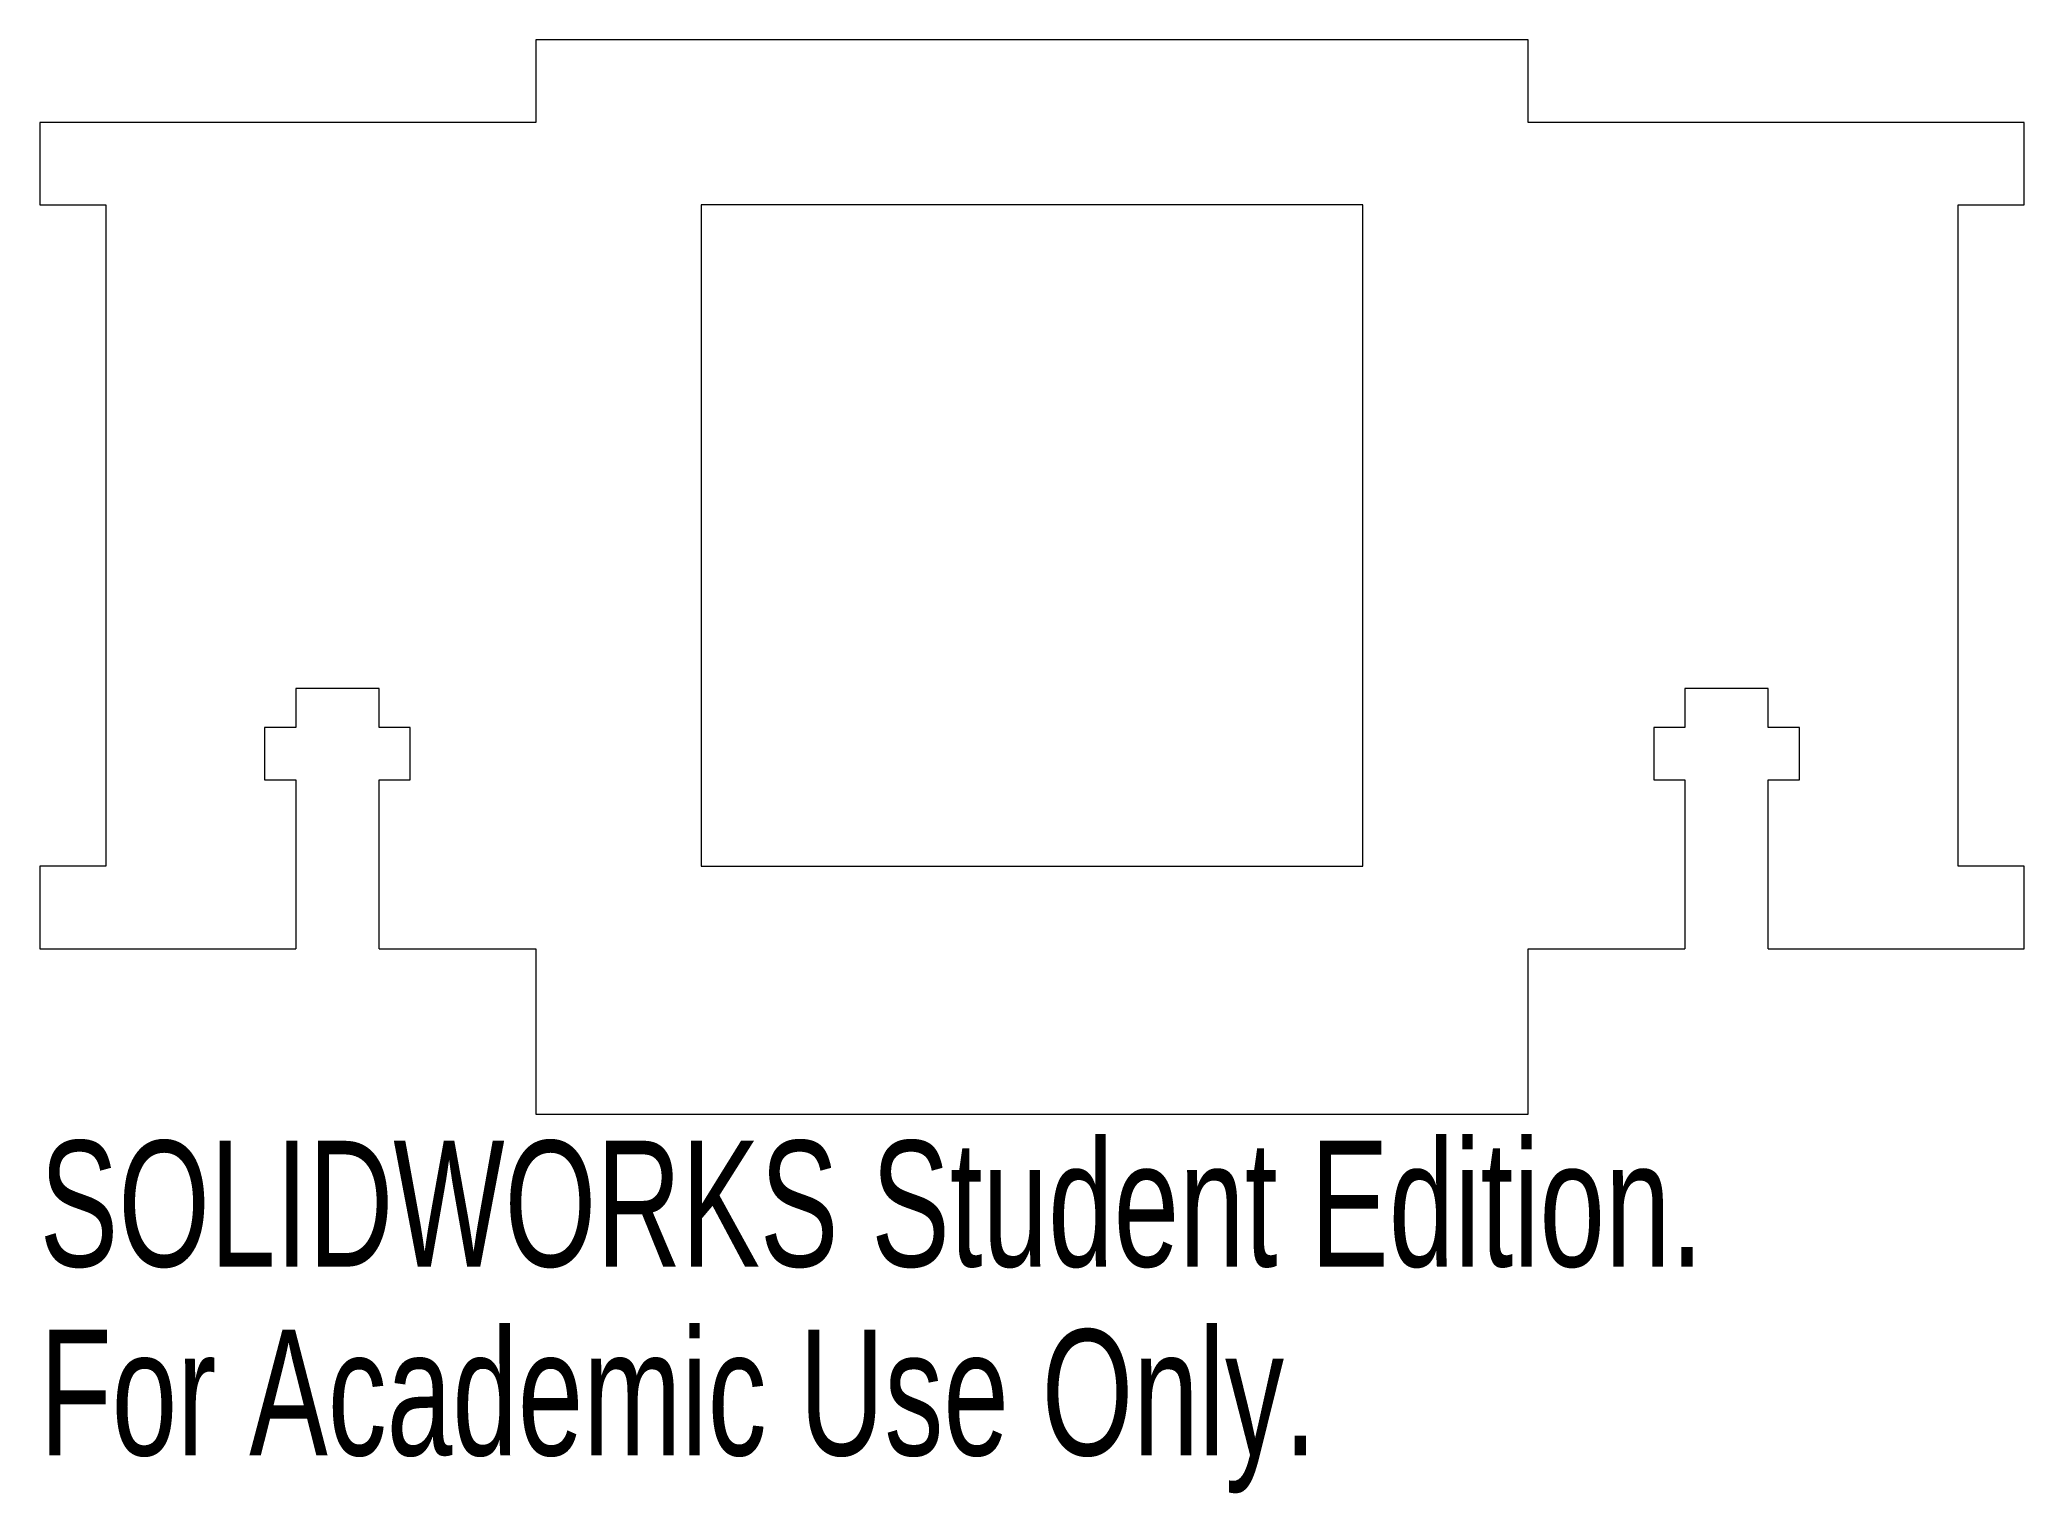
# Model space of a CAD drawing. Header units: inches. Extents: x 0 to 3, y -0.82 to 1.38.
import ezdxf

# ---------------------------------------------------------------- set-up
doc = ezdxf.new("R2010")
doc.units = ezdxf.units.IN
doc.header["$MEASUREMENT"] = 0
doc.styles.add('SLDTEXTSTYLE0', font='TXT', dxfattribs={"width": 0.7})

msp = doc.modelspace()

# ---------------------------------------------------------------- linework, layer by layer
at = {"color": 7, "linetype": 'Continuous', "lineweight": 15}
for p, q in [((0.75, 1.375), (0.75, 1.25)), ((2.25, 1.375), (0.75, 1.375)), ((2.25, 1.25), (2.25, 1.375)), ((0, 1.25), (0, 1.125)), ((0.75, 1.25), (0, 1.25)), ((3, 1.25), (2.25, 1.25)), ((3, 1.125), (3, 1.25)), ((0, 1.125), (0.1, 1.125)), ((0.1, 1.125), (0.1, 0.125)), ((2, 1.125), (1, 1.125)), ((1, 1.125), (1, 0.125)), ((2, 0.125), (2, 1.125)), ((2.9, 1.125), (3, 1.125)), ((2.9, 0.125), (2.9, 1.125)), ((0.513, 0.3937), (0.387, 0.3937)), ((0.387, 0.3937), (0.387, 0.3346)), ((0.513, 0.3346), (0.513, 0.3937)), ((2.613, 0.3937), (2.487, 0.3937)), ((2.487, 0.3937), (2.487, 0.3346)), ((2.613, 0.3346), (2.613, 0.3937)), ((0.387, 0.3346), (0.3398, 0.3346)), ((0.3398, 0.3346), (0.3398, 0.2559)), ((0.5602, 0.3346), (0.513, 0.3346)), ((0.5602, 0.2559), (0.5602, 0.3346)), ((2.487, 0.3346), (2.4398, 0.3346)), ((2.4398, 0.3346), (2.4398, 0.2559)), ((2.6602, 0.3346), (2.613, 0.3346)), ((2.6602, 0.2559), (2.6602, 0.3346)), ((0.3398, 0.2559), (0.387, 0.2559)), ((0.387, 0.2559), (0.387, 0)), ((0.513, 0), (0.513, 0.2559)), ((0.513, 0.2559), (0.5602, 0.2559)), ((2.4398, 0.2559), (2.487, 0.2559)), ((2.487, 0.2559), (2.487, 0)), ((2.613, 0), (2.613, 0.2559)), ((2.613, 0.2559), (2.6602, 0.2559)), ((0, 0.125), (0, 0)), ((0.1, 0.125), (0, 0.125)), ((1, 0.125), (2, 0.125)), ((3, 0.125), (2.9, 0.125)), ((3, 0), (3, 0.125)), ((0, 0), (0.387, 0)), ((0.513, 0), (0.75, 0)), ((0.75, 0), (0.75, -0.25)), ((2.613, 0), (3, 0)), ((2.25, 0), (2.487, 0)), ((2.25, -0.25), (2.25, 0)), ((0.75, -0.25), (2.25, -0.25))]:
    msp.add_line(p, q, dxfattribs=at)

# ---------------------------------------------------------------- texts
at = {"color": 7, "linetype": 'Continuous', "char_height": 0.1903, "attachment_point": 1, "style": 'SLDTEXTSTYLE0'}
for s, insert in [('SOLIDWORKS Student Edition.', (0, -0.2901)), ('For Academic Use Only.', (0, -0.5756))]:
    msp.add_mtext(s, dxfattribs=dict(at, insert=insert))

doc.saveas('drawing.dxf')
